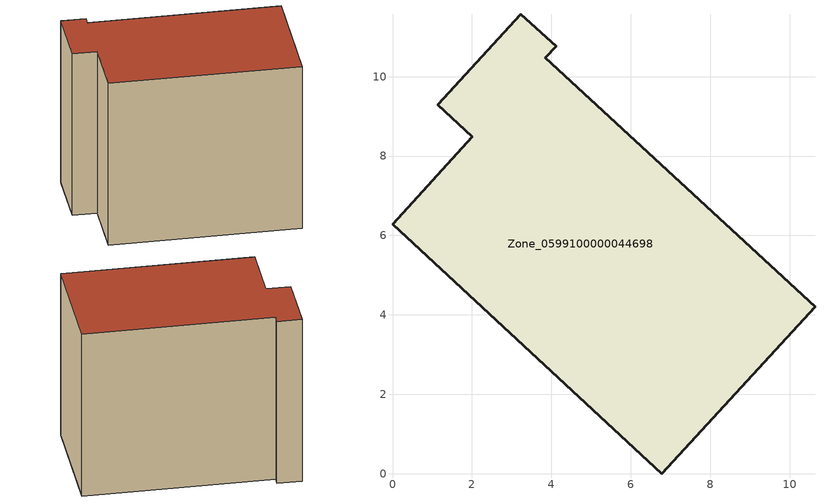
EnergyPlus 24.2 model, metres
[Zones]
Zone_0599100000044698
 floor ground (C_G): 1.14,9.29 3.23,11.57 4.12,10.76 3.85,10.48 10.64,4.21 6.78,0 0,6.28 2.01,8.48 z0
 wall outside (C_F): 6.78,0 10.64,4.21 3.85,10.48 4.12,10.76 3.23,11.57 1.14,9.29 2.01,8.48 0,6.28 6.78,0 z0:8.82
 roof outside (C_R): 1.14,9.29 2.01,8.48 0,6.28 6.78,0 10.64,4.21 3.85,10.48 4.12,10.76 3.23,11.57 z8.82
[BUILDING]
Pand.0599100000044698: North Axis=0; Terrain=City; Loads Convergence Tolerance Value=0.04; Temperature Convergence Tolerance Value=0.4; Solar Distribution=FullExterior; Maximum Number of Warmup Days=25; Minimum Number of Warmup Days=1
[Site:Location]
Rotterdam.The.Hague.AP_ZH_NLD Design_Conditions: Latitude=51.96; Longitude=4.45; Time Zone=1; Elevation=-4.5
[SITE:GROUNDTEMPERATURE:BUILDINGSURFACE]
18, 18, 18, 18, 18, 18, 18, 18, 18, 18, 18, 18
[MATERIAL] Thermal Absorptance=0.9; Solar Absorptance=0.7; Visible Absorptance=0.7
Name | Roughness | Thickness | Conductivity | Density | Specific Heat
G.TI.1975-1991 | MediumSmooth | 0.15 | 0.288461 | 540 | 1210
F.TI.1975-1991 | Rough | 0.3 | 0.230769 | 1920 | 840
R.TI.1975-1991 | MediumRough | 0.2 | 0.153846 | 1500 | 1000
[CONSTRUCTION]
C_G: G.TI.1975-1991
C_F: F.TI.1975-1991
C_R: R.TI.1975-1991
[ZONE]
Zone_0599100000044698: Type=1; Multiplier=1; Ceiling Height=Autocalculate; Volume=Autocalculate; Floor Area=autocalculate; Part of Total Floor Area=Yes
[ZONEINFILTRATION:DESIGNFLOWRATE]
Infil_Zone_0599100000044698: Zone or ZoneList or Space or SpaceList=Zone_0599100000044698; Schedule=AlwaysOn; Design Flow Rate Calculation Method=Flow/Area; Flow Rate per Floor Area=0.003; Constant Term Coefficient=1; Temperature Term Coefficient=0; Velocity Term Coefficient=0; Velocity Squared Term Coefficient=0
[HVACTEMPLATE:ZONE:IDEALLOADSAIRSYSTEM]
Zone_0599100000044698: Maximum Heating Supply Air Temperature=50; Minimum Cooling Supply Air Temperature=13; Maximum Heating Supply Air Humidity Ratio=0.0156; Minimum Cooling Supply Air Humidity Ratio=0.0077; Heating Limit=NoLimit; Cooling Limit=NoLimit; Dehumidification Control Type=ConstantSensibleHeatRatio; Cooling Sensible Heat Ratio=0.7; Dehumidification Setpoint=60; Humidification Control Type=None; Humidification Setpoint=30; Outdoor Air Method=None; Outdoor Air Flow Rate per Person=0.00944; Outdoor Air Flow Rate per Zone Floor Area=0; Outdoor Air Flow Rate per Zone=0; Demand Controlled Ventilation Type=None; Outdoor Air Economizer Type=NoEconomizer; Heat Recovery Type=None; Sensible Heat Recovery Effectiveness=0.7; Latent Heat Recovery Effectiveness=0.65
[ZONECONTROL:THERMOSTAT]
ThermostatControl_Zone_0599100000044698: Zone or ZoneList=Zone_0599100000044698; Control Type Schedule=DualSetpointControlType; Control 1=Thermostat_Zone_0599100000044698; Temperature Difference Between Cutout And Setpoint=0
[THERMOSTATSETPOINT:DUALSETPOINT]
Thermostat_Zone_0599100000044698: Heating Setpoint Temperature Schedule=HeatingSetpoint_Zone_0599100000044698; Cooling Setpoint Temperature Schedule=CoolingSetpoint_Zone_0599100000044698
[SCHEDULE:COMPACT]
HeatingSetpoint_Zone_0599100000044698: Through: 12/31, For: AllDays, Until: 24:00, 21
CoolingSetpoint_Zone_0599100000044698: Through: 12/31, For: AllDays, Until: 24:00, 24
DualSetpointControlType: Through: 12/31, For: AllDays, Until: 24:00, 4
AlwaysOn: Through: 12/31, For: AllDays, Until: 24:00, 1
